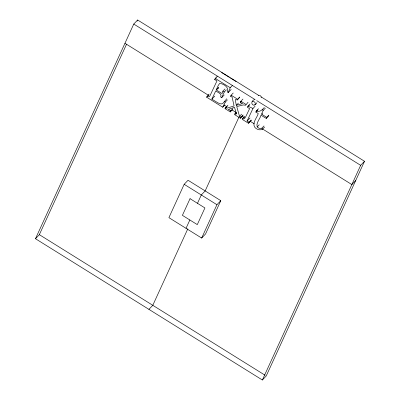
<?xml version="1.0" encoding="UTF-8"?>
<svg xmlns="http://www.w3.org/2000/svg" width="400" height="400" viewBox="0 0 400 400"><rect width="100%" height="100%" fill="white"/><g stroke="black" fill="none" stroke-linecap="round" stroke-linejoin="round"><path stroke-width="0.6" d="M225 88.935L222.895 91.14L222.055 93.585L216.21 89.91L218.175 85.615L219.63 83.405C223.355 83.59 229.525 87.395 227.2 91.885L228.225 92.53L231.175 89.44M228.225 92.53L230.22 87.735L232.33 85.53M261.15 96.91L364.52 161.28L266.235 375.95L262.365 380L35.48 238.72L133.765 24.05L137.635 20L258.5 95.26M35.48 238.72L39.35 234.67L126.485 44.35M137.115 21.13L137.635 20M224.815 105L222.71 107.205L206.63 97.19L209.14 94.1M207.035 96.305L208.79 96.845L209.75 96.235L216.985 80.87L214.69 79.58L215.23 78.4L217.34 76.195M226.76 98.78L223.055 103.19L221.605 103.93L219.88 103.74L217.84 102.79L211.85 99.165L215.72 90.985C217.69 92.36 222.425 93.725 220.655 96.99L221.685 97.63L224.265 91.995L226.375 89.79M184.175 184.31L168.91 217.655L201.66 238.05L205.53 233.995L220.795 200.655L188.045 180.26L184.175 184.31L216.925 204.705L220.795 200.655M232.39 109.715L230.285 111.92L225.045 108.66L225.415 107.855L227.1 108.11L234.085 105.975L232.115 97.155L230.625 96.3L231.13 95.2L233.235 92.995M230.285 111.92L230.785 110.82L232.895 108.615M242.96 99.05L240.855 101.255L240.35 102.355L242.55 103.585L236.305 105.32L235.27 99.71L235.88 99.43L237.18 100L239.655 96.99M236.09 112.39L234.46 114.52L240.475 118.265L243 115.62M186.03 228.315L189.845 219.98M197.48 203.31L201.295 194.975L205.165 190.92L238.895 117.245M187.825 228.795L152.795 305.31L148.925 309.36M248.07 102.23L245.595 105.24L243.345 104.91L236.73 106.585L239.54 116.37L240.98 117.165L243.085 114.96M240.475 118.265L240.98 117.165M249.98 104.005L247.875 106.21L247.36 107.34L249.62 108.61L245.895 116.395L244.53 118.695L243.37 118.915L242.555 118.53L242.19 119.335L248.545 123.29L251.495 120.205M255.08 106.25L252.975 108.455L247.05 121.05L249.05 122.19L251.155 119.985M248.545 123.29L249.05 122.19M264.59 127.04L262.48 129.245C259.87 130.53 256.695 129.555 254.885 127.395C251.675 122.875 257.14 117.77 258.26 113.54L255.845 112.07L256.375 110.915L258.48 108.71M201.66 238.05L216.925 204.705M265.345 108.155L263.235 110.36L261.515 114.12L266.75 117.38L268.86 115.175M264.015 125.925L261.91 128.13L260.955 128.4L259.035 128.27L257.17 126.955C255.835 122.795 260.055 119.035 261.015 115.22L266.275 118.425L266.75 117.38M262.365 380L360.65 165.33L364.52 161.28M222.71 107.205L225.295 102.085L227.4 99.88M254.34 99.56C248.765 102.245 253.635 108.69 256.895 102.705M254.79 104.91C256.435 103.415 254.055 100.44 252.235 101.765M214.69 79.58L216.375 77.815M206.63 97.19L208.735 94.985M216.21 89.91L218.74 87.265M217.405 89.22L218.665 87.895M211.85 99.165L214.8 96.08M221.685 97.63L224.215 94.985M230.625 96.3L231.47 95.415M225.415 107.855L227.945 105.21M225.045 108.66L227.155 106.455M237.18 100L239.71 97.355M236.305 105.32L238.415 103.115M240.35 102.355L241.19 101.47M234.83 113.715L235.755 114.11L236.6 113.23M248.625 106.015L249.465 105.135M239.54 116.37L241.645 114.165M242.555 118.53L244.665 116.325M243.45 118.01L244.295 117.13M247.05 121.05L250 117.96M255.845 112.07L257.95 109.865M256.375 110.915C259.46 112.665 262.455 109.71 264.285 107.495M261.855 114.34L262.7 113.455M257.17 126.955L259.28 124.75M266.275 118.425L268.8 115.78M355.715 180.515L351.84 184.565L262.785 129.11M235.755 114.11L236.24 113.87L236.18 112.865L234.505 107.34L228.35 109.405L230.785 110.82M258.13 95.595C259.485 94.635 261.28 96.005 261.255 97.52M247.875 106.21L252.975 108.455M221.645 72.545L229.4 77.375M230.435 78.02L236.12 81.56M133.765 24.05L255.16 99.645M256.75 100.635L360.65 165.33M215.23 78.4L230.22 87.735M262.175 109.7L263.235 110.36M231.13 95.2L237.55 99.195M240.855 101.255L245.965 104.435M222.895 91.14L224.265 91.995M224.235 101.425L225.295 102.085M124.955 43.285L208.715 95.44M224.085 105.015L226.735 106.665M232.04 109.965L236.28 112.605M242.11 116.24L244.23 117.56M250.06 121.19L254.305 123.83M39.35 234.67L265.175 375.29M261.91 128.13L262.48 129.245M190.035 198.675L182.4 215.345L197.29 224.615L204.92 207.945L190.035 198.675"/></g></svg>
